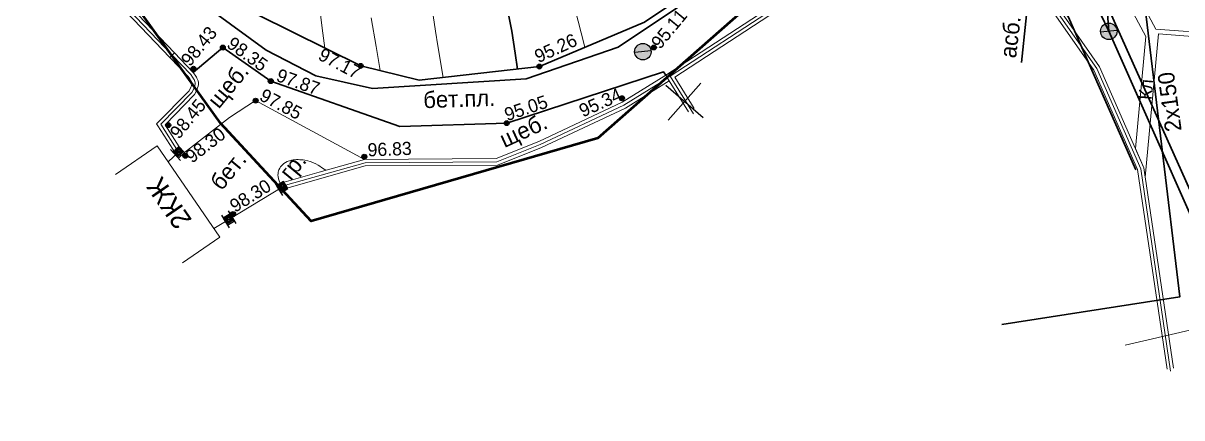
# Model space of a CAD drawing. Header units: millimetres. Extents: x -2893842 to -949497, y -1203244 to 262218.
# Drawn here: x -2463181 to -2392856, y -695531 to -671554 of the extents above; entities that cross this region are included whole.
import ezdxf

# ---------------------------------------------------------------- set-up
doc = ezdxf.new("R2010")
doc.units = ezdxf.units.MM
doc.layers.get('0').update_dxf_attribs({"lineweight": 5})
for name, color, linetype in [('!!!_ Размеры', 7, 'Continuous'), ('02_сетка', 253, 'Continuous'), ('03_Здания и строения', 253, 'Continuous'), ('10_Границы покрытий и угодий', 253, 'Continuous'), ('14_Ограждения', 253, 'Continuous'), ('19_Горизонтали', 253, 'Continuous'), ('30_Канализация', 253, 'Continuous'), ('31_Водопровод', 253, 'Continuous'), ('33_Газопровод', 253, 'Continuous'), ('37_Кабель низкого напряжения', 253, 'Continuous'), ('44_Крышки колодцев', 253, 'Continuous'), ('61_Отметки высоты поверхности', 253, 'Continuous'), ('65_Границы', 253, 'Continuous')]:
    doc.layers.add(name, color=color, linetype=linetype)
doc.styles.add('LIKE14', font='p131.shx')
doc.styles.add('LIKE17', font='d431.shx')
doc.styles.add('LIKE32', font='peteri.shx')
doc.styles.add('LIKE36', font='pragmai.shx')
doc.styles.add('Line_GUGK', font='')
doc.styles.get('Line_GUGK').set_extended_font_data('Bm431', italic=True)
doc.linetypes.add('g5_119_3', pattern='A,4,-1,[31,GUGK_2005.shx,S=0.1,R=0,X=0,Y=0],4,[31,GUGK_2005.shx,S=0.1,R=180,X=0,Y=0],-1', length=10)
doc.linetypes.add('g5_121_g', pattern='A,4,-0.4,["Г",Line_GUGK,S=1,R=0,X=0,Y=-0.5],-1.2,12', length=17.6)
doc.linetypes.add('g5_122_k', pattern='A,1,-1,1.5,-0.4,["К",Line_GUGK,S=1,R=0,X=0,Y=-0.5],-1.5,1.5,-1,4,-1,4,-1,3', length=20.9)
doc.linetypes.add('g5_122_kn', pattern='A,1,-1,1.5,-0.4,["Кн",Line_GUGK,S=1,R=0,X=0,Y=-0.5],-2.4,1.5,-1,4,-1,4,-1,3', length=21.8)
doc.linetypes.add('g5_122_v', pattern='A,1,-1,1.5,-0.4,["В",Line_GUGK,S=1,R=0,X=0,Y=-0.5],-1.5,1.5,-1,4,-1,4,-1,3', length=20.9)
doc.linetypes.add('g5_472', pattern='A,0,-4,[25,GUGK_2005.shx,S=0.4,R=0,X=0,Y=-0.2],0', length=4)
doc.linetypes.add('g5_474_3a', pattern='A,1.5,-0.5,0.5,-0.2,[28,GUGK_2005.shx,S=0.8,R=0,X=0,Y=0],-0.2,0.5,-0.5', length=3.9)

# ---------------------------------------------------------------- blocks, each defined once
blk = doc.blocks.new('BL_333')
at = {"color": 0}
for p, q in [((0, -3), (0, 3)), ((-3, 0), (3, 0))]:
    blk.add_line(p, q, dxfattribs=at)
blk = doc.blocks.new('g5_117')
h = blk.add_hatch(color=255)
h.paths.add_polyline_path([(-0.299, 0.352), (0.352, -0.299, 0.177899), (0.463, 0, 0.639215)])
h.paths.add_polyline_path([(-0.352, 0.299, 0.177899), (-0.463, 0, 0.639215), (0.299, -0.352)])
at = {"color": 0}
blk.add_lwpolyline([(0.354, -0.354), (-0.354, 0.354)], dxfattribs=at)
blk.add_circle((0, 0), 0.5, dxfattribs=at)
blk = doc.blocks.new('g5_475_5a')
h = blk.add_hatch(color=255)
h.paths.add_polyline_path([(-0.2125, -0.2125), (0.2125, -0.2125), (0.2125, 0.2125), (-0.2125, 0.2125)])
edge = h.paths.add_edge_path(flags=16)
edge.add_arc((0, 0), 0.0975, 0, 360)
h = blk.add_hatch(color=0)
edge = h.paths.add_edge_path()
edge.add_arc((0, 0), 0.06, 0, 360)
at = {"color": 0}
blk.add_lwpolyline([(-0.25, -0.25), (0.25, -0.25), (0.25, 0.25), (-0.25, 0.25)], close=True, dxfattribs=at)
blk.add_lwpolyline([(0.25, -0.45), (0.25, 0.45)], dxfattribs=at)
blk.add_circle((0, 0), 0.06, dxfattribs=at)
blk = doc.blocks.new('g5_330')
blk.add_hatch(color=0).paths.add_polyline_path([(-0.15, 0, 1), (0.15, 0, 1)])
at = {"color": 0}
blk.add_circle((0, 0), 0.15, dxfattribs=at)
blk = doc.blocks.new('Топо_07.04.17')
at = {"layer": '02_сетка', "color": 3, "linetype": 'Continuous'}
for p, q in [((-556466, -505072), (-554245, -503055)), ((-554348, -505174), (-556364, -502953))]:
    blk.add_line(p, q, dxfattribs=at)
at = {"layer": '03_Здания и строения', "color": 7, "linetype": 'Continuous', "lineweight": 20}
blk.add_lwpolyline([(-586721, -510355), (-584297, -509061), (-587465, -503124), (-590170, -504568)], dxfattribs=at)
at = {"layer": '10_Границы покрытий и угодий', "color": 7, "linetype": 'Continuous', "lineweight": 30}
for points in [[(-606569, -467911), (-602505, -472063), (-589443, -487572), (-583634, -494181), (-580489, -495899), (-574637, -499688), (-571208, -500951), (-563867, -500954), (-557220, -498986), (-551052, -495772), (-539937, -489117), (-538207, -492089)], [(-556304, -502341), (-556416, -502114), (-566223, -504144), (-572684, -503626), (-580166, -499993), (-582826, -497640), (-584779, -498942)]]:
    blk.add_lwpolyline(points, dxfattribs=at)
at = {"layer": '10_Границы покрытий и угодий', "color": 7, "linetype": 'Continuous', "lineweight": 20}
for points in [[(-575056, -505359), (-581210, -501070), (-582895, -501917), (-585859, -503709)], [(-580287, -506290), (-580346, -506077), (-580371, -505940), (-580378, -505804), (-580373, -505727), (-580355, -505621), (-580334, -505546), (-580305, -505468), (-580280, -505415), (-580218, -505315), (-580158, -505241), (-580055, -505142), (-579946, -505064), (-579833, -505005), (-579731, -504966), (-579672, -504948), (-579576, -504927), (-579450, -504911), (-579346, -504906), (-579145, -504912), (-579050, -504921), (-578957, -504934), (-578819, -504959), (-578741, -504977), (-578657, -505000), (-578477, -505061), (-578347, -505116), (-578274, -505152), (-578153, -505218), (-578018, -505304), (-577885, -505397), (-577790, -505469), (-577692, -505547), (-577542, -505671), (-577446, -505753)]]:
    blk.add_lwpolyline(points, dxfattribs=at)
at = {"layer": '14_Ограждения', "color": 7, "linetype": 'Continuous', "lineweight": 20}
for points in [[(-586094, -497868), (-592642, -489223), (-593722, -487997), (-593572, -487865), (-593422, -487732), (-592332, -488970), (-585776, -497626), (-585935, -497747)], [(-586841, -501904), (-586029, -503566), (-586208, -503654), (-586388, -503742), (-587282, -501912), (-587340, -501794), (-585147, -500013), (-585023, -499816), (-584983, -499739), (-584944, -499630), (-584936, -499562), (-584943, -499522), (-584969, -499446), (-585006, -499364), (-585032, -499312), (-585116, -499160), (-586094, -497868), (-585935, -497747), (-585776, -497626), (-584779, -498942), (-584678, -499125), (-584646, -499190), (-584619, -499246), (-584595, -499304), (-584566, -499388), (-584546, -499475), (-584536, -499583), (-584550, -499707), (-584578, -499805), (-584620, -499907), (-584674, -500011), (-584738, -500119), (-584846, -500284)], [(-575045, -505763), (-579933, -506568), (-580119, -506654), (-580203, -506472), (-580287, -506290), (-580051, -506182), (-577876, -505824), (-575056, -505359), (-567108, -506208), (-564407, -505464), (-559114, -503677), (-556304, -502341), (-556218, -502521), (-556132, -502702), (-558963, -504048), (-564290, -505846), (-567075, -506614)]]:
    blk.add_lwpolyline(points, close=True, dxfattribs=at)
at = {"layer": '14_Ограждения', "color": 7, "linetype": 'g5_474_3a', "lineweight": 20}
blk.add_lwpolyline([(-585935, -497747), (-592487, -489097), (-593572, -487865)], dxfattribs=at)
at = {"layer": '14_Ограждения', "color": 7, "linetype": 'Continuous', "lineweight": 20}
for points in [[(-555182, -504698), (-556132, -502702), (-556218, -502521), (-556304, -502341), (-549375, -498864), (-543157, -495212), (-538207, -492089), (-532259, -500788), (-530083, -504808), (-528097, -511198), (-527683, -523506)], [(-528083, -523516), (-528495, -511265), (-530454, -504964), (-532601, -500997), (-538320, -492633), (-542949, -495554), (-549183, -499216), (-555774, -502523), (-554813, -504544)], [(-586208, -503654), (-586909, -504166)], [(-580203, -506472), (-583644, -508058), (-584597, -508498)]]:
    blk.add_lwpolyline(points, dxfattribs=at)
at = {"layer": '14_Ограждения', "color": 7, "linetype": 'g5_472', "lineweight": 20}
for points in [[(-527879, -523655), (-528296, -511231), (-530268, -504886), (-532430, -500892), (-538264, -492361), (-543053, -495383), (-549279, -499040), (-556039, -502432), (-554887, -504854)], [(-586208, -503654), (-587090, -501849), (-584996, -500149), (-584908, -500013), (-584849, -499914), (-584801, -499823), (-584767, -499739), (-584747, -499668), (-584737, -499580), (-584744, -499507), (-584759, -499444), (-584782, -499375), (-584803, -499326), (-584826, -499277), (-584855, -499219), (-584947, -499051), (-585935, -497747)], [(-556218, -502521), (-559039, -503863), (-564349, -505655), (-567091, -506411), (-575037, -505563), (-579992, -506375), (-580203, -506472)]]:
    blk.add_lwpolyline(points, dxfattribs=at)
at = {"layer": '19_Горизонтали', "color": 42, "linetype": 'Continuous', "lineweight": 20}
for points in [[(-576670, -498372), (-576700, -497150), (-576720, -495982)], [(-573681, -496865), (-573579, -498623), (-573494, -500109)], [(-569740, -500952), (-569846, -498999), (-569887, -498101), (-569959, -496316)], [(-560984, -500101), (-561114, -499196), (-561623, -495553)]]:
    blk.add_lwpolyline(points, dxfattribs=at)
at = {"layer": '19_Горизонтали', "color": 42, "linetype": 'Continuous', "lineweight": 30}
blk.add_lwpolyline([(-565203, -500954), (-565231, -499982), (-565293, -498621), (-565388, -497393)], dxfattribs=at)
at = {"layer": '30_Канализация', "color": 132, "linetype": 'g5_122_kn', "lineweight": 30}
blk.add_lwpolyline([(-537745, -519676), (-526825, -519237), (-526940, -500538), (-539159, -488345), (-540048, -486208), (-563003, -423666), (-568127, -399543)], dxfattribs=at)
at = {"layer": '30_Канализация', "color": 12, "linetype": 'g5_122_k', "lineweight": 30}
blk.add_lwpolyline([(-534770, -504008), (-533118, -496597), (-518071, -483465), (-501088, -460677)], dxfattribs=at)
at = {"layer": '30_Канализация', "color": 7, "linetype": 'Continuous', "lineweight": 20}
blk.add_lwpolyline([(-533981, -485928), (-533284, -485651), (-526429, -502905), (-522631, -503636), (-522520, -503943), (-526306, -503214), (-528078, -511769), (-528097, -511198), (-528474, -509984), (-527086, -503282), (-532961, -488494), (-538629, -491276), (-538956, -490612), (-533235, -487804)], close=True, dxfattribs=at)
at = {"layer": '31_Водопровод', "color": 4, "linetype": 'g5_122_v', "lineweight": 30}
for points in [[(-529282, -502721), (-530431, -499377), (-537811, -490112), (-540449, -490485), (-550073, -495700), (-558972, -500323), (-564743, -501609), (-574074, -501137), (-577413, -499992), (-580234, -498084), (-583089, -495462), (-596585, -480441)], [(-445695, -717305), (-443108, -656656), (-443570, -638177), (-445626, -623108), (-448947, -611020), (-458649, -594395), (-475770, -572034), (-499702, -555931), (-517584, -546996), (-519821, -541376), (-524993, -514348), (-529219, -501113), (-530095, -497497)], [(-446329, -717112), (-443585, -655724), (-444310, -638244), (-446355, -623258), (-449645, -611281), (-459296, -594789), (-476002, -572668), (-500717, -556370), (-518156, -547544), (-520844, -541438), (-525472, -514801), (-529282, -502721), (-529219, -501113)]]:
    blk.add_lwpolyline(points, dxfattribs=at)
at = {"layer": '33_Газопровод', "color": 5, "linetype": 'g5_121_g', "lineweight": 30}
blk.add_lwpolyline([(-528602, -511258), (-531622, -501542), (-536468, -494468), (-532004, -487228), (-536850, -475020), (-543972, -457531), (-549237, -444602), (-554664, -431202), (-556635, -426295), (-560859, -413681), (-563277, -402219), (-557468, -401584), (-557911, -380317), (-558483, -354019), (-558493, -342258), (-556778, -342062), (-559504, -304428), (-556295, -303514), (-558140, -293389), (-562339, -267812), (-561861, -267198)], dxfattribs=at)
at = {"layer": '37_Кабель низкого напряжения', "color": 1, "linetype": 'g5_119_3', "lineweight": 20}
blk.add_lwpolyline([(-530437, -521771), (-522167, -520830), (-521009, -519096), (-522529, -499332), (-523622, -498291), (-522906, -497548), (-523784, -495175), (-529521, -486062)], dxfattribs=at)
at = {"layer": '65_Границы', "color": 1, "linetype": 'Continuous', "lineweight": 50}
blk.add_polyline3d([(-450505, -535417, -67200), (-445050, -515783, -67200), (-429760, -458918, -67200), (-427742, -441267, -67200), (-431776, -429123, -67200), (-447231, -404612, -67200), (-448571, -398039, -67200), (-505049, -403930, -67200), (-525823, -410499, -67200), (-560106, -411105, -67200), (-559444, -416817, -67200), (-549609, -442417, -67200), (-536883, -474899, -67200), (-534987, -485605, -67200), (-543532, -492865, -67200), (-548795, -497276, -67200), (-560825, -505676, -67200), (-578680, -508732, -67200), (-583486, -502183, -67200), (-589422, -491540, -67200), (-612619, -462131, -67200)], dxfattribs=at)
at = {"layer": '02_сетка', "color": 92, "xscale": 500.0000000002746, "yscale": 500.0000000002746, "zscale": 500.0000000002746, "rotation": 42.22816425403256}
blk.add_blockref('BL_333', (-555356, -504063), dxfattribs=at)
at = {"layer": '10_Границы покрытий и угодий', "color": 7, "linetype": 'Continuous', "lineweight": 20}
for p, xscale, yscale, zscale, rotation in [((-586208, -503654, -67200), 1000.000000000003, 1000.000000000003, 1000.000000000003, 215.970147546503), ((-580202, -506472, -67200), 1000, 1000, 1000, 204.8278649361385), ((-583644, -508058, -67200), 1000, 1000, 1000, 24.82786490962845), ((-583644, -508058, -67200), 1000, 1000, 1000, 204.8278649361385)]:
    blk.add_blockref('g5_475_5a', p, dxfattribs=dict(at, xscale=xscale, yscale=yscale, zscale=zscale, rotation=rotation))
at = {"layer": '44_Крышки колодцев', "color": 7, "linetype": 'Continuous', "lineweight": 20, "xscale": 999.9999999999995, "yscale": 999.9999999999995, "zscale": 999.9999999999995, "rotation": 43.98139083737546}
for p in [(-557520, -500763, -67200), (-529282, -502721, -67200)]:
    blk.add_blockref('g5_117', p, dxfattribs=at)
at = {"layer": '61_Отметки высоты поверхности', "color": 7, "linetype": 'Continuous', "lineweight": 20, "xscale": 999.9999999999995, "yscale": 999.9999999999995, "zscale": 999.9999999999995, "rotation": 43.98139083737546}
for p in [(-582826, -497640, -67200), (-584740, -498721, -67200), (-580166, -499993, -67200), (-574637, -499688, -67200), (-556827, -500588, -67200), (-581210, -501070, -67200), (-563867, -500954, -67200), (-586648, -501950, -67200), (-559097, -503431, -67200), (-585829, -503921, -67200), (-566223, -504144, -67200), (-575040, -505199, -67200), (-583342, -507762, -67200)]:
    blk.add_blockref('g5_330', p, dxfattribs=at)
at = {"layer": '03_Здания и строения', "color": 7, "linetype": 'Continuous', "lineweight": 15, "style": 'LIKE14'}
blk.add_text('2КЖ', height=1200, rotation=118.12256, dxfattribs=at).set_placement((-585832, -507845, 19420))
at = {"layer": '10_Границы покрытий и угодий', "color": 7, "linetype": 'Continuous', "lineweight": 15, "style": 'LIKE36'}
for s, rotation, p in [('щеб.', 43.98139, (-583497, -501357, -67200)), ('бет.пл.', 355.35759, (-571136, -502673, -67200)), ('щеб.', 18.14175, (-566531, -505636, -67200)), ('бет.', 43.98139, (-583892, -506326, -67200)), ('гр.', 43.98139, (-579647, -506181, -67200))]:
    blk.add_text(s, height=1000, rotation=rotation, dxfattribs=at).set_placement(p)
at = {"layer": '30_Канализация', "color": 7, "linetype": 'Continuous', "lineweight": 15}
for s, height, rotation, style, p in [('асб. 300', 1000, 76.86503, 'LIKE32', (-535069, -503740, -67200)), ('2х150', 1000, 91.18225, 'LIKE32', (-525565, -509208, -67200)), ('Кл', 800, 78.6875, 'LIKE36', (-527180, -507171, -67200))]:
    blk.add_text(s, height=height, rotation=rotation, dxfattribs=dict(at, style=style)).set_placement(p)
at = {"layer": '61_Отметки высоты поверхности', "color": 7, "linetype": 'Continuous', "lineweight": 15, "style": 'LIKE17'}
for s, rotation, p in [('98.43', 43.98139, (-584946, -498608, 19420)), ('98.35', 317.7125, (-582643, -497595, 19420)), ('97.17', 325.69026, (-577219, -498971, 19420)), ('95.11', 43.98139, (-556473, -500780, 19420)), ('95.26', 18.16833, (-563901, -500746, 19420)), ('97.87', 333.82403, (-579890, -499997, 19420)), ('98.45', 43.98139, (-586110, -502916, 19420)), ('97.85', 325.60555, (-581037, -501022, 19420)), ('98.30', 31.29441, (-585478, -504448, 19420)), ('95.05', 12.13184, (-566181, -504036, 19420)), ('95.34', 17.6345, (-561592, -504327, 19420)), ('96.83', 355.71714, (-574825, -505208, 19420)), ('98.30', 25.58618, (-583217, -507707, 19420))]:
    blk.add_text(s, height=800, rotation=rotation, dxfattribs=at).set_placement(p)

msp = doc.modelspace()

# ---------------------------------------------------------------- linework, layer by layer
at = {"layer": '65_Границы', "color": 1, "linetype": 'Continuous', "lineweight": 50}
msp.add_polyline3d([(-2315327.59704, -695658.61138, -67199.99998), (-2312120.08182, -675534.4705, -67199.99998), (-2303336.74691, -617309.19138, -67199.99998), (-2303320.83568, -599542.54154, -67199.99998), (-2308698.30649, -587930.68089, -67199.99998), (-2326817.81136, -565317.62176, -67199.99998), (-2328890.0698, -558937.86118, -67199.99998), (-2384343.36172, -571156.93297, -67199.99998), (-2404245.31873, -580024.97712, -67199.99998), (-2438241.07928, -584491.88486, -67199.99998), (-2436939.28166, -590092.80648, -67199.99998), (-2424281.83545, -614420.60036, -67199.99998), (-2407976.65808, -645261.89234, -67199.99998), (-2404886.18542, -655685.62865, -67199.99998), (-2412558.49281, -663862.17434, -67199.99998), (-2417290.10972, -668838.58885, -67199.99998), (-2428297.33277, -678541.02364, -67199.99998), (-2445694.15979, -683589.91557, -67199.99998), (-2451207.49932, -677623.87105, -67199.99998), (-2458304.51419, -667717.55085, -67199.99998), (-2484668.48047, -641111.02755, -67199.99998)], dxfattribs=at)

# ---------------------------------------------------------------- block references
at = {"layer": '!!!_ Размеры', "color": 1, "lineweight": 0, "rotation": 6.471407436947433}
msp.add_blockref('Топо_07.04.17', (-1928038.79367, -112877.83782), dxfattribs=at)

doc.saveas('drawing.dxf')
